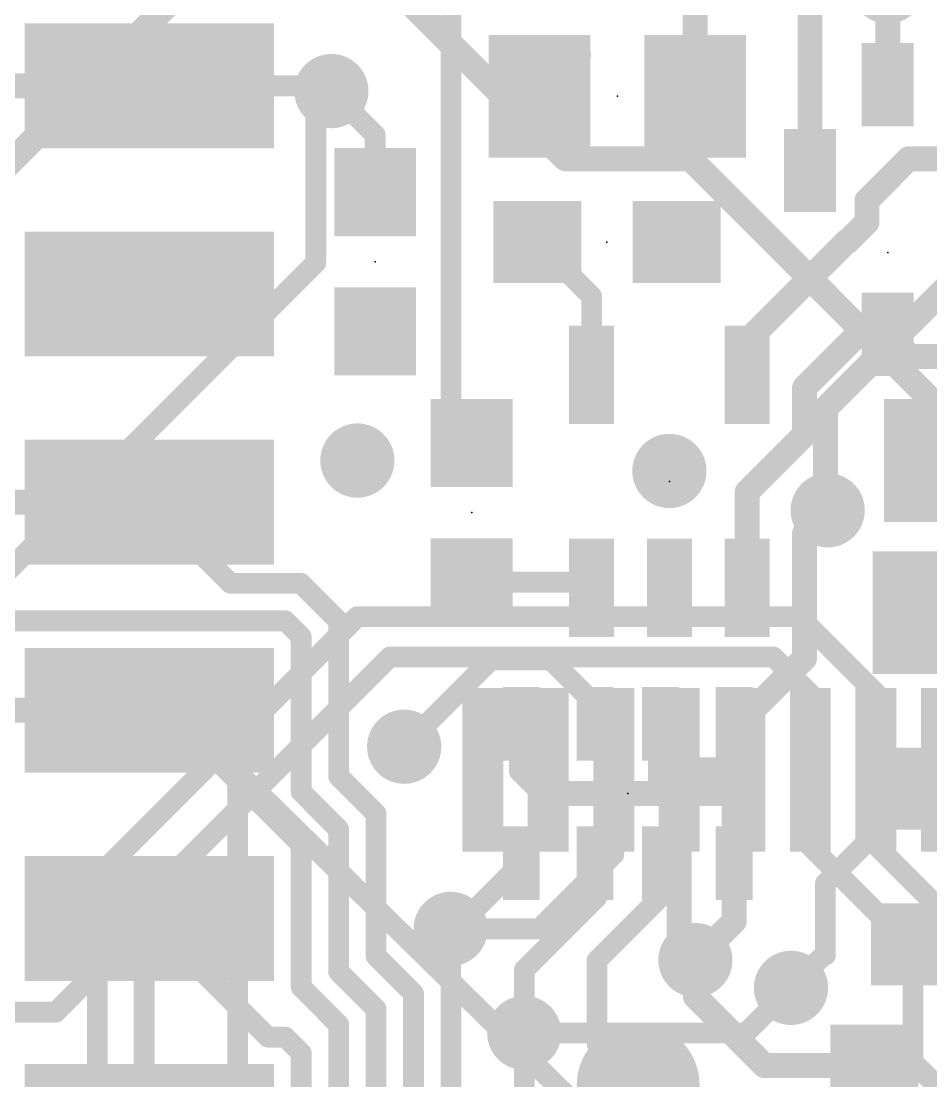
# Model space of a CAD drawing. Extents: x -30.9 to 32.9, y -36.3 to 40.7.
# Drawn here: x -10.84 to 0.27, y 6.53 to 19.46 of the extents above; entities that cross this region are included whole.
import ezdxf

# ---------------------------------------------------------------- set-up
doc = ezdxf.new("R2010")
doc.units = 0
for name, color, linetype in [('1', 12, 'CONTINUOUS'), ('16', 5, 'CONTINUOUS'), ('18', 110, 'CONTINUOUS'), ('23', 40, 'CONTINUOUS')]:
    doc.layers.add(name, color=color, linetype=linetype)

# ---------------------------------------------------------------- blocks, each defined once
blk = doc.blocks.new('RECT')
blk.add_solid([(-0.5, -0.5), (0.5, -0.5), (-0.5, 0.5), (0.5, 0.5)])
blk = doc.blocks.new('PIE')
at = {"const_width": 0.5}
blk.add_lwpolyline([(0, -0.25, 1), (0, 0.25, 1), (0, -0.25)], format="xyb", dxfattribs=at)
blk = doc.blocks.new('ROUNDV')
at = {"const_width": 0.5}
blk.add_lwpolyline([(0, -0.25, 1), (0, 0.25, 1), (0, -0.25)], format="xyb", dxfattribs=at)

msp = doc.modelspace()

# ---------------------------------------------------------------- linework, layer by layer
at = {"layer": '1'}
for points, const_width in [([(-1.204, 20.685), (-1.204, 17.637)], 0.3048), ([(-2.606, 18.542), (-2.606, 19.873)], 0.3048), ([(-0.254, 18.685), (-0.254, 19.8812)], 0.3048), ([(-5.588, 19.5931), (-5.588, 14.566)], 0.254), ([(-4.506, 18.542), (-4.003, 19.045)], 0.254), ([(-13.589, 18.669), (-9.271, 18.669)], 0.3048), ([(-9.271, 18.669), (-7.112, 18.669)], 0.254), ([(-7.112, 18.669), (-7.0485, 18.6055)], 0.254), ([(-6.5139, 18.0709), (-7.0485, 18.6055)], 0.254), ([(-6.5139, 17.3727), (-6.5139, 18.0709)], 0.254), ([(-0.508, 17.272), (0, 17.78)], 0.3048), ([(0, 17.78), (0.696, 17.78)], 0.3048), ([(-0.508, 17.0046), (-0.508, 17.272)], 0.3048), ([(-0.7392, 16.7734), (-0.508, 17.0046)], 0.3048), ([(-3.871, 16.102), (-4.533, 16.764)], 0.254), ([(-1.971, 15.555), (-0.7526, 16.7734)], 0.3048), ([(-0.7526, 16.7734), (-0.7392, 16.7734)], 0.3048), ([(-3.871, 15.1431), (-3.871, 16.102)], 0.254), ([(-1.27, 14.986), (-0.619, 15.637)], 0.3048), ([(-0.619, 15.637), (-0.254, 15.637)], 0.3048), ([(-0.3959, 15.637), (-0.254, 15.637)], 0.3048), ([(-0.254, 15.637), (0.016, 15.367)], 0.3048), ([(-1.971, 15.1431), (-1.971, 15.555)], 0.3048), ([(0.016, 15.367), (2.2939, 15.367)], 0.3048), ([(-3.871, 15.1431), (-3.898, 15.1701)], 0.254), ([(-1.8749, 15.1431), (-1.971, 15.1431)], 0.3048), ([(-1.27, 14.4145), (-1.27, 14.986)], 0.3048), ([(-5.588, 14.566), (-5.334, 14.312)], 0.254), ([(-1.971, 13.7135), (-1.27, 14.4145)], 0.3048), ([(-1.971, 13.7135), (-1.971, 12.5429)], 0.3048), ([(-13.589, 13.589), (-9.271, 13.589)], 0.3048), ([(-9.271, 13.589), (-8.2804, 12.5984)], 0.254), ([(-1.27, 13.208), (-0.9879, 13.4901)], 0.3048), ([(-1.27, 13.208), (-1.27, 11.684)], 0.3048), ([(-8.2804, 12.5984), (-7.4208, 12.5984)], 0.254), ([(-6.9596, 12.1372), (-7.4208, 12.5984)], 0.254), ([(-5.334, 12.612), (-3.9401, 12.612)], 0.254), ([(-3.9401, 12.612), (-3.871, 12.5429)], 0.254), ([(-3.029, 12.4349), (-2.921, 12.5429)], 0.254), ([(-7.6102, 12.1412), (-11.2522, 12.1412)], 0.254), ([(-7.4168, 11.9478), (-7.6102, 12.1412)], 0.254), ([(-6.9596, 10.2437), (-6.9596, 12.1372)], 0.254), ([(-7.4168, 10.0544), (-7.4168, 11.9478)], 0.254), ([(-5.1008, 11.6632), (-6.1595, 10.6045)], 0.254), ([(-4.3672, 11.6632), (-5.1008, 11.6632)], 0.254), ([(-3.829, 11.125), (-4.3672, 11.6632)], 0.254), ([(-1.27, 11.684), (-2.071, 10.883)], 0.3048), ([(-3.829, 10.883), (-3.829, 11.125)], 0.254), ([(-8.6995, 11.049), (-15.8115, 11.049)], 0.254), ([(-13.589, 11.049), (-9.271, 11.049)], 0.3048), ([(-9.017, 11.049), (-9.271, 11.049)], 0.254), ([(-9.017, 11.008), (-9.017, 11.049)], 0.254), ([(-7.4168, 9.4078), (-9.017, 11.008)], 0.254), ([(-8.4455, 10.795), (-8.6995, 11.049)], 0.254), ([(-4.729, 10.883), (-4.729, 10.317)], 0.3048), ([(-3.029, 10.883), (-3.029, 10.052)], 0.3048), ([(-2.071, 10.883), (-2.129, 10.883)], 0.3048), ([(-2.129, 10.19), (-2.129, 10.883)], 0.3048), ([(-8.4455, 10.541), (-8.4455, 10.795)], 0.254), ([(-8.1915, 10.287), (-8.4455, 10.541)], 0.254), ([(-8.1915, -9.3345), (-8.1915, 10.287)], 0.254), ([(-6.5024, 9.7865), (-6.9596, 10.2437)], 0.254), ([(-4.729, 10.317), (-4.445, 10.033)], 0.3048), ([(-2.286, 10.033), (-2.129, 10.19)], 0.3048), ([(-2.129, 10.19), (-2.129, 9.183)], 0.3048), ([(-1.016, 8.935), (0.143, 10.094)], 0.254), ([(-6.9596, 9.5972), (-7.4168, 10.0544)], 0.254), ([(-3.048, 10.033), (-4.445, 10.033)], 0.3048), ([(-3.029, 10.052), (-3.048, 10.033)], 0.3048), ([(-3.048, 10.033), (-2.286, 10.033)], 0.3048), ([(-6.5024, 8.0496), (-6.5024, 9.7865)], 0.254), ([(-6.9596, 7.8602), (-6.9596, 9.5972)], 0.254), ([(-7.4168, 7.6708), (-7.4168, 9.4078)], 0.254), ([(-2.129, 8.4755), (-2.129, 9.183)], 0.3048), ([(-4.729, 9.183), (-5.465, 8.447)], 0.254), ([(-3.81, 9.164), (-3.829, 9.183)], 0.254), ([(-3.81, 8.763), (-3.81, 9.164)], 0.254), ([(-3.029, 9.183), (-3.029, 8.7704)], 0.254), ([(-1.016, 8.935), (-1.016, 8.06)], 0.254), ([(-4.6932, 7.8798), (-3.81, 8.763)], 0.254), ([(-3.029, 8.7704), (-3.8042, 7.9952)], 0.254), ([(-9.271, 8.509), (-10.414, 7.366)], 0.254), ([(-8.382, 8.509), (-9.271, 8.509)], 0.254), ([(-8.128, 8.509), (-9.271, 8.509)], 0.254), ([(-7.8232, 7.0612), (-9.271, 8.509)], 0.254), ([(-5.592, 8.447), (-5.592, 8.382)], 0.254), ([(-5.465, 8.447), (-5.592, 8.447)], 0.254), ([(-2.6035, 8.001), (-2.129, 8.4755)], 0.3048), ([(-5.592, 7.7857), (-5.592, 8.382)], 0.254), ([(-6.0452, 7.5924), (-6.5024, 8.0496)], 0.254), ([(-2.6035, 7.5565), (-2.6035, 8.001)], 0.3048), ([(-1.0378, 8.06), (-1.4357, 7.6621)], 0.254), ([(-1.016, 8.06), (-1.0378, 8.06)], 0.254), ([(-3.8042, 7.9952), (-3.8042, 6.9792)], 0.254), ([(-6.5024, 7.403), (-6.9596, 7.8602)], 0.254), ([(-5.588, 7.7817), (-5.592, 7.7857)], 0.254), ([(-5.588, 5.969), (-5.588, 7.7817)], 0.254), ([(-4.6932, 7.112), (-4.6932, 7.8798)], 0.254), ([(-6.9596, 7.2136), (-7.4168, 7.6708)], 0.254), ([(-6.0452, 5.6384), (-6.0452, 7.5924)], 0.254), ([(-1.761, 6.714), (-2.6035, 7.5565)], 0.3048), ([(-6.5024, 5.449), (-6.5024, 7.403)], 0.254), ([(-10.414, 7.366), (-11.43, 7.366)], 0.254), ([(-6.9596, 5.2596), (-6.9596, 7.2136)], 0.254), ([(-7.6102, 7.0612), (-7.8232, 7.0612)], 0.254), ([(-7.4168, 6.8678), (-7.6102, 7.0612)], 0.254), ([(-4.6932, 5.7208), (-4.6932, 7.112)], 0.254), ([(-7.4168, 5.0702), (-7.4168, 6.8678)], 0.254), ([(-3.8042, 6.9792), (-3.302, 6.477)], 0.254), ([(-0.418, 6.714), (-1.761, 6.714)], 0.3048), ([(-0.418, 6.714), (-0.418, 5.805)], 0.3048), ([(-3.1496, 6.477), (-3.302, 6.477)], 0.254), ([(-0.9271, 4.2545), (-3.1496, 6.477)], 0.254)]:
    msp.add_lwpolyline(points, dxfattribs=dict(at, const_width=const_width))
for points, const_width in [([(-3.9581, 19.0001, 1), (-4.0479, 19.0899)], 0.127), ([(-9.271, 18.7325, 1), (-9.271, 18.6055)], 0.127), ([(-9.271, 18.5928, 1), (-9.271, 18.7452)], 0.1524), ([(-7.0671, 18.7139, 1), (-7.1569, 18.6241)], 0.127), ([(-7.112, 18.6055, 1), (-7.112, 18.7325)], 0.127), ([(-0.3302, 18.685, 1), (-0.1778, 18.685)], 0.1524), ([(-7.0036, 18.6504, 1), (-7.0934, 18.5606)], 0.127), ([(-7.0934, 18.5606, 1), (-7.0036, 18.6504)], 0.127), ([(-4.5509, 18.5869, 1), (-4.4611, 18.4971)], 0.127), ([(-2.6822, 18.542, 1), (-2.5298, 18.542)], 0.1524), ([(-6.4504, 18.0709, 1), (-6.5774, 18.0709)], 0.127), ([(-6.5588, 18.026, 1), (-6.469, 18.1158)], 0.127), ([(0, 17.8562, 1), (0, 17.7038)], 0.1524), ([(0.0539, 17.7261, 1), (-0.0539, 17.8339)], 0.1524), ([(-1.2802, 17.637, 1), (-1.1278, 17.637)], 0.1524), ([(-6.5774, 17.3727, 1), (-6.4504, 17.3727)], 0.127), ([(-0.4318, 17.272, 1), (-0.5842, 17.272)], 0.1524), ([(-0.5619, 17.3259, 1), (-0.4541, 17.2181)], 0.1524), ([(-0.5842, 17.0046, 1), (-0.4318, 17.0046)], 0.1524), ([(-0.4541, 16.9507, 1), (-0.5619, 17.0585)], 0.1524), ([(-4.4881, 16.8089, 1), (-4.5779, 16.7191)], 0.127), ([(-0.7526, 16.8496, 1), (-0.7526, 16.6972)], 0.1524), ([(-0.7931, 16.8273, 1), (-0.6853, 16.7195)], 0.1524), ([(-0.6987, 16.7195, 1), (-0.8065, 16.8273)], 0.1524), ([(-0.7392, 16.6972, 1), (-0.7392, 16.8496)], 0.1524), ([(-3.8075, 16.102, 1), (-3.9345, 16.102)], 0.127), ([(-3.9159, 16.0571, 1), (-3.8261, 16.1469)], 0.127), ([(-0.619, 15.7132, 1), (-0.619, 15.5608)], 0.1524), ([(-0.5651, 15.5831, 1), (-0.6729, 15.6909)], 0.1524), ([(-0.3959, 15.7132, 1), (-0.3959, 15.5608)], 0.1524), ([(-0.2001, 15.6909, 1), (-0.3079, 15.5831)], 0.1524), ([(-0.254, 15.5608, 1), (-0.254, 15.7132)], 0.1524), ([(-0.254, 15.5608, 1), (-0.254, 15.7132)], 0.1524), ([(-1.8948, 15.555, 1), (-2.0472, 15.555)], 0.1524), ([(-2.0249, 15.6089, 1), (-1.9171, 15.5011)], 0.1524), ([(0.016, 15.4432, 1), (0.016, 15.2908)], 0.1524), ([(-0.0379, 15.3131, 1), (0.0699, 15.4209)], 0.1524), ([(-3.8531, 15.215, 1), (-3.9429, 15.1252)], 0.127), ([(-1.971, 15.2193, 1), (-1.971, 15.0669)], 0.1524), ([(-1.8749, 15.0669, 1), (-1.8749, 15.2193)], 0.1524), ([(-3.9345, 15.1431, 1), (-3.8075, 15.1431)], 0.127), ([(-3.9159, 15.0982, 1), (-3.8261, 15.188)], 0.127), ([(-2.0472, 15.1431, 1), (-1.8948, 15.1431)], 0.1524), ([(-1.1938, 14.986, 1), (-1.3462, 14.986)], 0.1524), ([(-1.3239, 15.0399, 1), (-1.2161, 14.9321)], 0.1524), ([(-5.5431, 14.6109, 1), (-5.6329, 14.5211)], 0.127), ([(-5.6515, 14.566, 1), (-5.5245, 14.566)], 0.127), ([(-1.3462, 14.4145, 1), (-1.1938, 14.4145)], 0.1524), ([(-1.2161, 14.3606, 1), (-1.3239, 14.4684)], 0.1524), ([(-5.3789, 14.2671, 1), (-5.2891, 14.3569)], 0.127), ([(-1.8948, 13.7135, 1), (-2.0472, 13.7135)], 0.1524), ([(-2.0249, 13.7674, 1), (-1.9171, 13.6596)], 0.1524), ([(-9.2261, 13.6339, 1), (-9.3159, 13.5441)], 0.127), ([(-9.271, 13.5128, 1), (-9.271, 13.6652)], 0.1524), ([(-0.934, 13.4362, 1), (-1.0418, 13.544)], 0.1524), ([(-1.1938, 13.208, 1), (-1.3462, 13.208)], 0.1524), ([(-1.3239, 13.2619, 1), (-1.2161, 13.1541)], 0.1524), ([(-8.2804, 12.6619, 1), (-8.2804, 12.5349)], 0.127), ([(-8.3253, 12.5535, 1), (-8.2355, 12.6433)], 0.127), ([(-7.3759, 12.6433, 1), (-7.4657, 12.5535)], 0.127), ([(-7.4208, 12.5349, 1), (-7.4208, 12.6619)], 0.127), ([(-5.334, 12.6755, 1), (-5.334, 12.5485)], 0.127), ([(-3.8952, 12.6569, 1), (-3.985, 12.5671)], 0.127), ([(-3.9401, 12.5485, 1), (-3.9401, 12.6755)], 0.127), ([(-3.9159, 12.498, 1), (-3.8261, 12.5878)], 0.127), ([(-3.0739, 12.4798, 1), (-2.9841, 12.39)], 0.127), ([(-2.8761, 12.498, 1), (-2.9659, 12.5878)], 0.127), ([(-2.0472, 12.5429, 1), (-1.8948, 12.5429)], 0.1524), ([(-7.5653, 12.1861, 1), (-7.6551, 12.0963)], 0.127), ([(-7.6102, 12.0777, 1), (-7.6102, 12.2047)], 0.127), ([(-6.8961, 12.1372, 1), (-7.0231, 12.1372)], 0.127), ([(-7.0045, 12.0923, 1), (-6.9147, 12.1821)], 0.127), ([(-7.3533, 11.9478, 1), (-7.4803, 11.9478)], 0.127), ([(-7.4617, 11.9029, 1), (-7.3719, 11.9927)], 0.127), ([(-5.1008, 11.7267, 1), (-5.1008, 11.5997)], 0.127), ([(-5.0559, 11.6183, 1), (-5.1457, 11.7081)], 0.127), ([(-4.3223, 11.7081, 1), (-4.4121, 11.6183)], 0.127), ([(-4.3672, 11.5997, 1), (-4.3672, 11.7267)], 0.127), ([(-1.2161, 11.6301, 1), (-1.3239, 11.7379)], 0.1524), ([(-1.3462, 11.684, 1), (-1.1938, 11.684)], 0.1524), ([(-3.7655, 11.125, 1), (-3.8925, 11.125)], 0.127), ([(-9.271, 11.1125, 1), (-9.271, 10.9855)], 0.127), ([(-9.271, 10.9728, 1), (-9.271, 11.1252)], 0.1524), ([(-8.9535, 11.049, 1), (-9.0805, 11.049)], 0.127), ([(-8.9721, 11.0529, 1), (-9.0619, 10.9631)], 0.127), ([(-9.017, 10.9855, 1), (-9.017, 11.1125)], 0.127), ([(-8.6546, 11.0939, 1), (-8.7444, 11.0041)], 0.127), ([(-8.6995, 10.9855, 1), (-8.6995, 11.1125)], 0.127), ([(-3.8739, 11.0801, 1), (-3.7841, 11.1699)], 0.127), ([(-9.0805, 11.008, 1), (-8.9535, 11.008)], 0.127), ([(-4.6528, 10.883, 1), (-4.8052, 10.883)], 0.1524), ([(-2.9528, 10.883, 1), (-3.1052, 10.883)], 0.1524), ([(-2.129, 10.9592, 1), (-2.129, 10.8068)], 0.1524), ([(-2.0528, 10.883, 1), (-2.2052, 10.883)], 0.1524), ([(-2.1249, 10.9369, 1), (-2.0171, 10.8291)], 0.1524), ([(-2.071, 10.8068, 1), (-2.071, 10.9592)], 0.1524), ([(-8.382, 10.795, 1), (-8.509, 10.795)], 0.127), ([(-8.4904, 10.7501, 1), (-8.4006, 10.8399)], 0.127), ([(-3.8925, 10.883, 1), (-3.7655, 10.883)], 0.127), ([(-8.4006, 10.5859, 1), (-8.4904, 10.4961)], 0.127), ([(-8.509, 10.541, 1), (-8.382, 10.541)], 0.127), ([(-6.2044, 10.6494, 1), (-6.1146, 10.5596)], 0.127), ([(-8.128, 10.287, 1), (-8.255, 10.287)], 0.127), ([(-8.2364, 10.2421, 1), (-8.1466, 10.3319)], 0.127), ([(-6.9147, 10.2886, 1), (-7.0045, 10.1988)], 0.127), ([(-4.6751, 10.3709, 1), (-4.7829, 10.2631)], 0.1524), ([(-4.8052, 10.317, 1), (-4.6528, 10.317)], 0.1524), ([(-7.0231, 10.2437, 1), (-6.8961, 10.2437)], 0.127), ([(-2.0528, 10.19, 1), (-2.2052, 10.19)], 0.1524), ([(-2.2052, 10.19, 1), (-2.0528, 10.19)], 0.1524), ([(-2.0751, 10.1361, 1), (-2.1829, 10.2439)], 0.1524), ([(0.1879, 10.0491, 1), (0.0981, 10.1389)], 0.127), ([(-7.3719, 10.0993, 1), (-7.4617, 10.0095)], 0.127), ([(-7.4803, 10.0544, 1), (-7.3533, 10.0544)], 0.127), ([(-4.445, 10.1092, 1), (-4.445, 9.9568)], 0.1524), ([(-4.4989, 9.9791, 1), (-4.3911, 10.0869)], 0.1524), ([(-3.048, 10.1092, 1), (-3.048, 9.9568)], 0.1524), ([(-3.1019, 10.0869, 1), (-2.9941, 9.9791)], 0.1524), ([(-3.1052, 10.052, 1), (-2.9528, 10.052)], 0.1524), ([(-2.9751, 9.9981, 1), (-3.0829, 10.1059)], 0.1524), ([(-3.048, 9.9568, 1), (-3.048, 10.1092)], 0.1524), ([(-2.3399, 10.0869, 1), (-2.2321, 9.9791)], 0.1524), ([(-2.286, 9.9568, 1), (-2.286, 10.1092)], 0.1524), ([(-6.4389, 9.7865, 1), (-6.5659, 9.7865)], 0.127), ([(-6.5473, 9.7416, 1), (-6.4575, 9.8314)], 0.127), ([(-6.8961, 9.5972, 1), (-7.0231, 9.5972)], 0.127), ([(-7.0045, 9.5523, 1), (-6.9147, 9.6421)], 0.127), ([(-7.3533, 9.4078, 1), (-7.4803, 9.4078)], 0.127), ([(-7.4617, 9.3629, 1), (-7.3719, 9.4527)], 0.127), ([(-2.0528, 9.183, 1), (-2.2052, 9.183)], 0.1524), ([(-4.6841, 9.1381, 1), (-4.7739, 9.2279)], 0.127), ([(-3.7841, 9.2279, 1), (-3.8739, 9.1381)], 0.127), ([(-3.7465, 9.164, 1), (-3.8735, 9.164)], 0.127), ([(-3.8549, 9.1191, 1), (-3.7651, 9.2089)], 0.127), ([(-2.9655, 9.183, 1), (-3.0925, 9.183)], 0.127), ([(-2.2052, 9.183, 1), (-2.0528, 9.183)], 0.1524), ([(-0.9525, 8.935, 1), (-1.0795, 8.935)], 0.127), ([(-1.0609, 8.9799, 1), (-0.9711, 8.8901)], 0.127), ([(-3.8735, 8.763, 1), (-3.7465, 8.763)], 0.127), ([(-3.7651, 8.7181, 1), (-3.8549, 8.8079)], 0.127), ([(-3.0925, 8.7704, 1), (-2.9655, 8.7704)], 0.127), ([(-2.9841, 8.7255, 1), (-3.0739, 8.8153)], 0.127), ([(-9.271, 8.5725, 1), (-9.271, 8.4455)], 0.127), ([(-9.271, 8.5725, 1), (-9.271, 8.4455)], 0.127), ([(-9.2261, 8.5539, 1), (-9.3159, 8.4641)], 0.127), ([(-9.2261, 8.4641, 1), (-9.3159, 8.5539)], 0.127), ([(-8.382, 8.4455, 1), (-8.382, 8.5725)], 0.127), ([(-8.128, 8.4455, 1), (-8.128, 8.5725)], 0.127), ([(-5.5285, 8.447, 1), (-5.6555, 8.447)], 0.127), ([(-5.592, 8.5105, 1), (-5.592, 8.3835)], 0.127), ([(-5.5099, 8.4919, 1), (-5.4201, 8.4021)], 0.127), ([(-5.465, 8.3835, 1), (-5.465, 8.5105)], 0.127), ([(-2.2052, 8.4755, 1), (-2.0528, 8.4755)], 0.1524), ([(-2.0751, 8.4216, 1), (-2.1829, 8.5294)], 0.1524), ([(-5.5285, 8.382, 1), (-5.6555, 8.382)], 0.127), ([(-5.6555, 8.382, 1), (-5.5285, 8.382)], 0.127), ([(-6.4575, 8.0945, 1), (-6.5473, 8.0047)], 0.127), ([(-2.5273, 8.001, 1), (-2.6797, 8.001)], 0.1524), ([(-1.0378, 8.1235, 1), (-1.0378, 7.9965)], 0.127), ([(-0.9929, 8.0151, 1), (-1.0827, 8.1049)], 0.127), ([(-1.016, 7.9965, 1), (-1.016, 8.1235)], 0.127), ([(-6.5659, 8.0496, 1), (-6.4389, 8.0496)], 0.127), ([(-3.7407, 7.9952, 1), (-3.8677, 7.9952)], 0.127), ([(-3.8491, 8.0401, 1), (-3.7593, 7.9503)], 0.127), ([(-2.6574, 8.0549, 1), (-2.5496, 7.9471)], 0.1524), ([(-1.0795, 8.06, 1), (-0.9525, 8.06)], 0.127), ([(-6.9147, 7.9051, 1), (-7.0045, 7.8153)], 0.127), ([(-7.0231, 7.8602, 1), (-6.8961, 7.8602)], 0.127), ([(-5.5471, 7.8306, 1), (-5.6369, 7.7408)], 0.127), ([(-5.5245, 7.7817, 1), (-5.6515, 7.7817)], 0.127), ([(-5.6329, 7.7368, 1), (-5.5431, 7.8266)], 0.127), ([(-4.6297, 7.8798, 1), (-4.7567, 7.8798)], 0.127), ([(-4.7381, 7.9247, 1), (-4.6483, 7.8349)], 0.127), ([(-7.3719, 7.7157, 1), (-7.4617, 7.6259)], 0.127), ([(-5.6555, 7.7857, 1), (-5.5285, 7.7857)], 0.127), ([(-1.4806, 7.707, 1), (-1.3908, 7.6172)], 0.127), ([(-7.4803, 7.6708, 1), (-7.3533, 7.6708)], 0.127), ([(-5.9817, 7.5924, 1), (-6.1087, 7.5924)], 0.127), ([(-6.0901, 7.5475, 1), (-6.0003, 7.6373)], 0.127), ([(-2.5496, 7.6104, 1), (-2.6574, 7.5026)], 0.1524), ([(-2.6797, 7.5565, 1), (-2.5273, 7.5565)], 0.1524), ([(-6.4389, 7.403, 1), (-6.5659, 7.403)], 0.127), ([(-6.5473, 7.3581, 1), (-6.4575, 7.4479)], 0.127), ([(-10.4589, 7.4109, 1), (-10.3691, 7.3211)], 0.127), ([(-10.414, 7.3025, 1), (-10.414, 7.4295)], 0.127), ([(-6.8961, 7.2136, 1), (-7.0231, 7.2136)], 0.127), ([(-7.0045, 7.1687, 1), (-6.9147, 7.2585)], 0.127), ([(-7.8232, 7.1247, 1), (-7.8232, 6.9977)], 0.127), ([(-7.8681, 7.0163, 1), (-7.7783, 7.1061)], 0.127), ([(-7.5653, 7.1061, 1), (-7.6551, 7.0163)], 0.127), ([(-7.6102, 6.9977, 1), (-7.6102, 7.1247)], 0.127), ([(-4.6297, 7.112, 1), (-4.7567, 7.112)], 0.127), ([(-4.7567, 7.112, 1), (-4.6297, 7.112)], 0.127), ([(-7.3533, 6.8678, 1), (-7.4803, 6.8678)], 0.127), ([(-3.7593, 7.0241, 1), (-3.8491, 6.9343)], 0.127), ([(-3.8677, 6.9792, 1), (-3.7407, 6.9792)], 0.127), ([(-7.4617, 6.8229, 1), (-7.3719, 6.9127)], 0.127), ([(-1.761, 6.7902, 1), (-1.761, 6.6378)], 0.1524), ([(-0.3418, 6.714, 1), (-0.4942, 6.714)], 0.1524), ([(-0.418, 6.6378, 1), (-0.418, 6.7902)], 0.1524), ([(-1.8149, 6.6601, 1), (-1.7071, 6.7679)], 0.1524), ([(-3.302, 6.5405, 1), (-3.302, 6.4135)], 0.127), ([(-3.1047, 6.5219, 1), (-3.1945, 6.4321)], 0.127), ([(-3.1496, 6.4135, 1), (-3.1496, 6.5405)], 0.127), ([(-3.3469, 6.4321, 1), (-3.2571, 6.5219)], 0.127)]:
    msp.add_lwpolyline(points, format="xyb", dxfattribs=dict(at, const_width=const_width))
at = {"layer": '16'}
for points, const_width in [([(-6.477, 20.066), (-4.191, 17.78)], 0.3048), ([(-8.763, 19.939), (-18.288, 10.414)], 0.3048), ([(-7.239, 18.415), (-7.0485, 18.6055)], 0.254), ([(-7.239, 16.51), (-7.239, 18.415)], 0.254), ([(-4.191, 17.78), (-2.667, 17.78)], 0.3048), ([(-2.667, 17.78), (-0.381, 15.494)], 0.3048), ([(-11.43, 12.319), (-7.239, 16.51)], 0.254), ([(0.508, 16.256), (-0.381, 15.367)], 0.3048), ([(-0.381, 15.494), (1.905, 13.208)], 0.3048), ([(-0.381, 15.367), (-0.381, 15.494)], 0.3048), ([(-0.381, 15.367), (-1.016, 14.732)], 0.3048), ([(-1.016, 14.732), (-1.016, 13.5182)], 0.3048), ([(-1.016, 13.5182), (-0.9879, 13.4901)], 0.3048), ([(-9.906, 9.017), (-6.731, 12.192)], 0.254), ([(-6.731, 12.192), (-1.3335, 12.192)], 0.254), ([(-1.3335, 12.192), (-0.4, 11.2585)], 0.254), ([(-6.3334, 11.7006), (-9.3345, 8.6995)], 0.254), ([(-1.651, 11.7006), (-6.3334, 11.7006)], 0.254), ([(-1.2, 11.2496), (-1.651, 11.7006)], 0.254), ([(-0.4, 11.2585), (-0.4, 10.3225)], 0.254), ([(-1.2, 11.2496), (-1.2, 10.3225)], 0.254), ([(-8.6995, 11.049), (-15.8115, 11.049)], 0.254), ([(-8.4455, 10.795), (-8.6995, 11.049)], 0.254), ([(-8.4455, 10.541), (-8.4455, 10.795)], 0.254), ([(-1.7145, 3.937), (-8.4455, 10.541)], 0.254), ([(-2.8, 10.3225), (-2.8, 8.1975)], 0.3048), ([(-2, 10.3225), (-2.8, 10.3225)], 0.3048), ([(-3.6, 10.3225), (-3.6, 9.2905)], 0.254), ([(-1.143, 10.2655), (-1.2, 10.3225)], 0.254), ([(-1.2, 10.3225), (-1.2, 9.3915)], 0.254), ([(-0.4, 10.3225), (-0.4, 9.4055)], 0.254), ([(-1.2, 9.3915), (0.0548, 8.1367)], 0.254), ([(-0.4, 9.4055), (0.512, 8.4935)], 0.254), ([(-3.6, 9.2905), (-4.5085, 8.382)], 0.254), ([(-9.906, -1.27), (-9.906, 9.017)], 0.254), ([(-9.3345, 8.6995), (-9.3345, -1.2065)], 0.254), ([(-4.5085, 8.382), (-5.592, 8.382)], 0.254), ([(-2.8, 8.1975), (-2.6035, 8.001)], 0.3048), ([(0.0548, 8.1367), (0.0548, 6.7569)], 0.254), ([(-1.4357, 7.6621), (-1.9858, 7.112)], 0.254), ([(-1.9858, 7.112), (-4.6932, 7.112)], 0.254), ([(0.0548, 6.7569), (1.2994, 5.5123)], 0.254)]:
    msp.add_lwpolyline(points, dxfattribs=dict(at, const_width=const_width))
for points, const_width in [([(-7.0036, 18.5606, 1), (-7.0934, 18.6504)], 0.127), ([(-7.1755, 18.415, 1), (-7.3025, 18.415)], 0.127), ([(-7.2839, 18.4599, 1), (-7.1941, 18.3701)], 0.127), ([(-4.191, 17.8562, 1), (-4.191, 17.7038)], 0.1524), ([(-4.2449, 17.7261, 1), (-4.1371, 17.8339)], 0.1524), ([(-2.6131, 17.8339, 1), (-2.7209, 17.7261)], 0.1524), ([(-2.667, 17.7038, 1), (-2.667, 17.8562)], 0.1524), ([(-7.3025, 16.51, 1), (-7.1755, 16.51)], 0.127), ([(-7.1941, 16.4651, 1), (-7.2839, 16.5549)], 0.127), ([(-0.3271, 15.5479, 1), (-0.4349, 15.4401)], 0.1524), ([(-0.3048, 15.494, 1), (-0.4572, 15.494)], 0.1524), ([(-0.4349, 15.4401, 1), (-0.3271, 15.5479)], 0.1524), ([(-0.3271, 15.3131, 1), (-0.4349, 15.4209)], 0.1524), ([(-0.4349, 15.4209, 1), (-0.3271, 15.3131)], 0.1524), ([(-0.4572, 15.367, 1), (-0.3048, 15.367)], 0.1524), ([(-0.9398, 14.732, 1), (-1.0922, 14.732)], 0.1524), ([(-1.0699, 14.7859, 1), (-0.9621, 14.6781)], 0.1524), ([(-0.9621, 13.5721, 1), (-1.0699, 13.4643)], 0.1524), ([(-1.0922, 13.5182, 1), (-0.9398, 13.5182)], 0.1524), ([(-1.0418, 13.4362, 1), (-0.934, 13.544)], 0.1524), ([(-6.731, 12.2555, 1), (-6.731, 12.1285)], 0.127), ([(-6.6861, 12.1471, 1), (-6.7759, 12.2369)], 0.127), ([(-1.2886, 12.2369, 1), (-1.3784, 12.1471)], 0.127), ([(-1.3335, 12.1285, 1), (-1.3335, 12.2555)], 0.127), ([(-6.3334, 11.7641, 1), (-6.3334, 11.6371)], 0.127), ([(-6.2885, 11.6557, 1), (-6.3783, 11.7455)], 0.127), ([(-1.6061, 11.7455, 1), (-1.6959, 11.6557)], 0.127), ([(-1.651, 11.6371, 1), (-1.651, 11.7641)], 0.127), ([(-0.3365, 11.2585, 1), (-0.4635, 11.2585)], 0.127), ([(-1.1365, 11.2496, 1), (-1.2635, 11.2496)], 0.127), ([(-1.2449, 11.2047, 1), (-1.1551, 11.2945)], 0.127), ([(-0.4449, 11.2136, 1), (-0.3551, 11.3034)], 0.127), ([(-8.6546, 11.0939, 1), (-8.7444, 11.0041)], 0.127), ([(-8.6995, 10.9855, 1), (-8.6995, 11.1125)], 0.127), ([(-8.382, 10.795, 1), (-8.509, 10.795)], 0.127), ([(-8.4904, 10.7501, 1), (-8.4006, 10.8399)], 0.127), ([(-8.401, 10.5863, 1), (-8.49, 10.4957)], 0.127), ([(-8.509, 10.541, 1), (-8.382, 10.541)], 0.127), ([(-2.7238, 10.3225, 1), (-2.8762, 10.3225)], 0.1524), ([(-2.8, 10.3987, 1), (-2.8, 10.2463)], 0.1524), ([(-2, 10.2463, 1), (-2, 10.3987)], 0.1524), ([(-3.5365, 10.3225, 1), (-3.6635, 10.3225)], 0.127), ([(-1.1551, 10.3674, 1), (-1.2449, 10.2776)], 0.127), ([(-1.1365, 10.3225, 1), (-1.2635, 10.3225)], 0.127), ([(-1.2635, 10.3225, 1), (-1.1365, 10.3225)], 0.127), ([(-1.1879, 10.2206, 1), (-1.0981, 10.3104)], 0.127), ([(-0.3365, 10.3225, 1), (-0.4635, 10.3225)], 0.127), ([(-0.4635, 10.3225, 1), (-0.3365, 10.3225)], 0.127), ([(-1.1551, 9.4364, 1), (-1.2449, 9.3466)], 0.127), ([(-1.2635, 9.3915, 1), (-1.1365, 9.3915)], 0.127), ([(-0.3551, 9.4504, 1), (-0.4449, 9.3606)], 0.127), ([(-0.4635, 9.4055, 1), (-0.3365, 9.4055)], 0.127), ([(-3.6635, 9.2905, 1), (-3.5365, 9.2905)], 0.127), ([(-3.5551, 9.2456, 1), (-3.6449, 9.3354)], 0.127), ([(-9.8425, 9.017, 1), (-9.9695, 9.017)], 0.127), ([(-9.9509, 9.0619, 1), (-9.8611, 8.9721)], 0.127), ([(-9.271, 8.6995, 1), (-9.398, 8.6995)], 0.127), ([(-9.3794, 8.7444, 1), (-9.2896, 8.6546)], 0.127), ([(-5.592, 8.4455, 1), (-5.592, 8.3185)], 0.127), ([(-4.5534, 8.4269, 1), (-4.4636, 8.3371)], 0.127), ([(-4.5085, 8.3185, 1), (-4.5085, 8.4455)], 0.127), ([(-2.7461, 8.2514, 1), (-2.8539, 8.1436)], 0.1524), ([(-2.8762, 8.1975, 1), (-2.7238, 8.1975)], 0.1524), ([(0.1183, 8.1367, 1), (-0.0087, 8.1367)], 0.127), ([(0.0099, 8.0918, 1), (0.0997, 8.1816)], 0.127), ([(-2.6574, 7.9471, 1), (-2.5496, 8.0549)], 0.1524), ([(-1.3908, 7.6172, 1), (-1.4806, 7.707)], 0.127), ([(-4.6932, 7.1755, 1), (-4.6932, 7.0485)], 0.127), ([(-2.0307, 7.1569, 1), (-1.9409, 7.0671)], 0.127), ([(-1.9858, 7.0485, 1), (-1.9858, 7.1755)], 0.127), ([(0.0997, 6.8018, 1), (0.0099, 6.712)], 0.127), ([(-0.0087, 6.7569, 1), (0.1183, 6.7569)], 0.127)]:
    msp.add_lwpolyline(points, format="xyb", dxfattribs=dict(at, const_width=const_width))
at = {"layer": '23'}
for p in [(-3.556, 18.542), (-3.683, 16.764), (-0.254, 16.637), (-6.5139, 16.5227), (-2.921, 13.843), (-5.334, 13.462), (-3.429, 10.033)]:
    msp.add_point(p, dxfattribs=at)

# ---------------------------------------------------------------- block references
at = {"layer": '1', "rotation": 180}
for p, xscale, yscale in [((-9.271, 18.669), 3.048, 1.524), ((-4.506, 18.542), 1.24, 1.5), ((-2.606, 18.542), 1.24, 1.5), ((-0.254, 18.685), 0.635, 1.016), ((-1.204, 17.637), 0.635, 1.016), ((-9.271, 16.129), 3.048, 1.524), ((-0.254, 15.637), 0.635, 1.016), ((0.32, 14.097), 1.24, 1.5), ((-9.271, 13.589), 3.048, 1.524), ((0.16, 12.2405), 1.2, 1.5), ((-9.271, 11.049), 3.048, 1.524), ((-4.729, 10.883), 0.45, 0.9), ((-3.829, 10.883), 0.45, 0.9), ((-3.029, 10.883), 0.45, 0.9), ((-2.129, 10.883), 0.45, 0.9), ((-4.729, 9.183), 0.45, 0.9), ((-3.829, 9.183), 0.45, 0.9), ((-3.029, 9.183), 0.45, 0.9), ((-2.129, 9.183), 0.45, 0.9), ((-9.271, 8.509), 3.048, 1.524), ((-9.271, 5.969), 3.048, 1.524)]:
    msp.add_blockref('RECT', p, dxfattribs=dict(at, xscale=xscale, yscale=yscale))
at = {"layer": '1', "xscale": 1.075, "rotation": 270}
for p in [(-6.5139, 17.3727), (-6.5139, 15.6727), (-5.334, 14.312), (-5.334, 12.612)]:
    msp.add_blockref('RECT', p, dxfattribs=at)
at = {"layer": '1', "xscale": 1.075}
for p in [(-4.533, 16.764), (-2.833, 16.764), (-0.418, 6.714)]:
    msp.add_blockref('RECT', p, dxfattribs=at)
at = {"layer": '1'}
for name, p, xscale, yscale in [('RECT', (-3.871, 15.1431), 0.55, 1.2), ('RECT', (-1.971, 15.1431), 0.55, 1.2), ('RECT', (-3.871, 12.5429), 0.55, 1.2), ('RECT', (-2.921, 12.5429), 0.55, 1.2), ('RECT', (-1.971, 12.5429), 0.55, 1.2), ('PIE', (-3.302, 6.477), 1.5, 1.5)]:
    msp.add_blockref(name, p, dxfattribs=dict(at, xscale=xscale, yscale=yscale))
at = {"layer": '1', "yscale": 1.2, "rotation": 270}
for p in [(0.143, 10.094), (0.143, 8.194)]:
    msp.add_blockref('RECT', p, dxfattribs=at)
at = {"layer": '16', "xscale": 2, "yscale": 0.5, "rotation": 270}
for p in [(-5.2, 10.3225), (-4.4, 10.3225), (-3.6, 10.3225), (-2.8, 10.3225), (-2, 10.3225), (-1.2, 10.3225), (-0.4, 10.3225), (0.4, 10.3225)]:
    msp.add_blockref('RECT', p, dxfattribs=at)
at = {"layer": '18', "xscale": 0.9064, "yscale": 0.9064}
for p in [(-0.254, 19.8812), (-0.254, 19.8812), (-7.0485, 18.6055), (-7.0485, 18.6055), (-6.731, 14.097), (-6.731, 14.097), (-2.921, 13.97), (-2.921, 13.97), (-0.9879, 13.4901), (-0.9879, 13.4901), (-6.1595, 10.6045), (-6.1595, 10.6045), (-5.592, 8.382), (-5.592, 8.382), (-2.6035, 8.001), (-2.6035, 8.001), (-1.4357, 7.6621), (-1.4357, 7.6621), (-4.6932, 7.112), (-4.6932, 7.112)]:
    msp.add_blockref('ROUNDV', p, dxfattribs=at)

doc.saveas('drawing.dxf')
